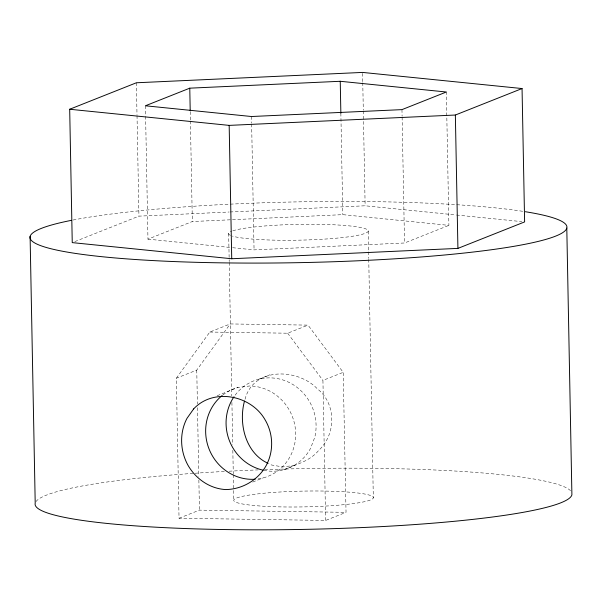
<?xml version="1.0" encoding="UTF-8"?>
<svg xmlns="http://www.w3.org/2000/svg" width="602" height="602" viewBox="0 0 602 602"><rect width="100%" height="100%" fill="white"/><g stroke="black" fill="none" stroke-linecap="round" stroke-linejoin="round"><path stroke-width="0.45" stroke-dasharray="3.01 2.26" d="M245.044 399.261C253.389 366.851 297.779 368.1 317.382 388.862C336.578 403.761 336.194 434.554 318.571 450.529C309.819 461.275 295.778 464.541 283.587 469.808M176.348 378.207L209.82 332.041L230.227 323.936L308.028 325.125L343.193 372.352L346.037 512.332L325.622 520.437L179.035 518.239L176.348 378.207L196.756 370.102L230.227 323.936M74.851 241.59L138.949 216.141L229.046 212.017M145.406 105.786L147.964 239.152L192.339 221.536L342.809 214.651L448.904 225.374L446.345 92.008M232.658 247.715L254.059 249.883L404.529 242.99L448.904 225.374M209.82 332.041L287.666 333.207L308.028 325.125M217.172 395.717L238.151 387.387L249.77 385.972A46.986 44.691 68.3 0 1 295.529 430.505A46.986 44.691 68.3 0 1 256.971 479.064M258.567 379.283L269.809 374.82M325.622 520.437L322.935 380.396L343.193 372.352M252.689 482.074L263.179 477.913M179.035 518.239L199.45 510.135L346.037 512.332M294.837 465.338L282.759 466.941L271.54 464.992L268.409 463.502M229.987 211.972L365.136 205.786L455.601 214.929M456.534 215.027L521.821 221.626M147.964 239.152L231.725 247.625M287.666 333.207L322.935 380.396M401.97 109.624L402.098 116.201M402.113 117.142L404.529 242.99M368.206 231.176L368.582 250.899M368.597 251.839L368.725 258.408M368.748 259.349L373.323 497.907A69.809 7.901 -1.1 0 1 266.904 506.417A69.809 7.901 -1.1 0 1 270.441 492.669A69.809 7.901 -1.1 0 1 373.323 497.907M362.592 73.361L362.75 81.812M362.773 82.752L363.292 109.985M363.315 110.926L365.136 205.786M340.86 113.214L342.809 214.651M251.501 116.517L251.628 123.086M251.644 124.027L254.059 249.883M228.662 233.358L229.204 261.531M229.227 262.472L231.785 395.838M231.913 402.414L232.718 444.675M232.831 450.311L233.283 473.789M233.298 474.73L233.787 500.089M196.756 370.102L197.411 403.934M197.479 407.689L198.795 476.302M198.871 480.057L199.45 510.135M190.224 111.648L190.39 120.107M190.405 121.04L192.339 221.536M136.391 82.775L137 114.704M137.023 115.644L138.949 216.141M222.913 394.927A46.986 44.691 68.3 0 1 238.151 387.387M35.985 501.601A268.507 30.393 -1.1 0 1 194.13 473.307M195.056 473.247A268.507 30.393 -1.1 0 1 224.32 471.456M229.136 471.2A268.507 30.393 -1.1 0 1 258.138 469.899M264.632 469.658A268.507 30.393 -1.1 0 1 570.628 490.848M263.834 470.335A46.986 44.691 68.3 0 0 310.504 448.467L314.778 437.278A46.986 44.691 68.3 0 0 289.968 382.872A46.986 44.691 68.3 0 0 234.562 395.966M73.075 220.016A268.507 30.393 -1.1 0 1 522.792 211.317M232.839 230.807A69.809 7.901 -1.1 0 1 340.454 225.156A69.809 7.901 -1.1 0 1 339.423 237.888A69.809 7.901 -1.1 0 1 232.41 236.082M230.513 235.374A69.809 7.901 -1.1 0 1 231.567 231.266"/><path stroke-width="0.9" d="M244.502 401.06C238.407 423.244 245.307 452.636 267.627 463.134M69.689 109.255L136.391 82.775L362.57 72.421L522.054 88.547L524.62 221.912L457.919 248.393L231.732 258.747L72.248 242.621L69.689 109.255L229.174 125.382L455.36 115.027L522.054 88.547M189.773 88.17L145.406 105.786L251.501 116.517L401.97 109.624L446.345 92.008L340.243 81.285L189.773 88.17L190.209 110.708M566.791 228.068L571.9 494.799A268.507 30.393 -1.1 0 1 295.702 529.534A268.507 30.393 -1.1 0 1 35.209 503.197L30.1 236.466M455.36 115.027L457.919 248.393M340.243 81.285L340.86 113.214M229.174 125.382L231.732 258.747M255.165 479.23A46.986 44.691 68.3 0 1 209.067 449.009A46.986 44.691 68.3 0 1 222.198 395.491M525.343 211.716A268.507 30.393 -1.1 0 1 473.774 251.967A268.507 30.393 -1.1 0 1 123.169 258.612A268.507 30.393 -1.1 0 1 71.51 220.324M262.939 470.139A46.986 44.691 68.3 0 1 234.035 396.718M193.656 408.908L186.974 418.36A46.655 42.245 74.8 0 0 187.862 465.037C195.62 478.771 209.797 488.719 225.75 489.569C242.094 489.306 257.588 480.366 265.813 466.204A46.655 45.744 54.2 0 0 264.925 419.526C250.974 395.273 213.499 387.575 193.656 408.908"/></g></svg>
